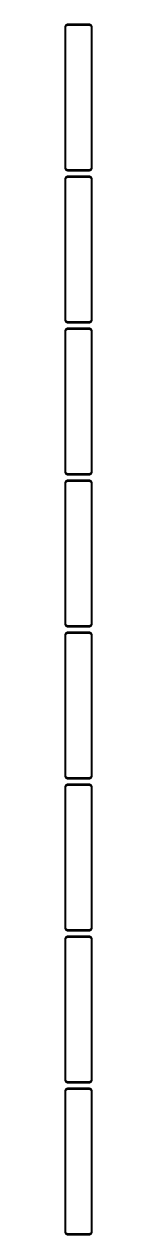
# Model space of a CAD drawing. Header units: metres. Extents: x -22 to 22, y 3615 to 7341.
# Drawn here: x -22 to 22, y 5358 to 7341 of the extents above; entities that cross this region are included whole.
import ezdxf

# ---------------------------------------------------------------- set-up
doc = ezdxf.new("R2010")
doc.units = ezdxf.units.M

msp = doc.modelspace()

# ---------------------------------------------------------------- linework, layer by layer
for p, q in [((-22.3429, 7337.24), (-22.4606, 7336.63)), ((-22.1489, 7337.84), (-22.3429, 7337.24)), ((-21.8815, 7338.41), (-22.1489, 7337.84)), ((-21.5451, 7338.94), (-21.8815, 7338.41)), ((-21.1448, 7339.42), (-21.5451, 7338.94)), ((-20.6871, 7339.85), (-21.1448, 7339.42)), ((-20.7191, 7336.97), (-20.5052, 7337.43)), ((-20.1791, 7340.22), (-20.6871, 7339.85)), ((-20.5052, 7337.43), (-20.2361, 7337.85)), ((-20.2361, 7337.85), (-19.9159, 7338.24)), ((-19.6289, 7340.52), (-20.1791, 7340.22)), ((-19.9159, 7338.24), (-19.5497, 7338.58)), ((-19.0451, 7340.76), (-19.6289, 7340.52)), ((-19.5497, 7338.58), (-19.1433, 7338.88)), ((-19.1433, 7338.88), (-18.7031, 7339.12)), ((-18.4369, 7340.91), (-19.0451, 7340.76)), ((-18.7031, 7339.12), (-18.2361, 7339.3)), ((-17.8139, 7340.99), (-18.4369, 7340.91)), ((-18.2361, 7339.3), (-17.7495, 7339.43)), ((17.8139, 7340.99), (-17.8139, 7340.99)), ((-17.7495, 7339.43), (-17.2512, 7339.49)), ((-17.2512, 7339.49), (17.2512, 7339.49)), ((17.2512, 7339.49), (17.7495, 7339.43)), ((17.7495, 7339.43), (18.2361, 7339.3)), ((18.4369, 7340.91), (17.8139, 7340.99)), ((18.2361, 7339.3), (18.7031, 7339.12)), ((19.0451, 7340.76), (18.4369, 7340.91)), ((18.7031, 7339.12), (19.1433, 7338.88)), ((19.6289, 7340.52), (19.0451, 7340.76)), ((19.1433, 7338.88), (19.5497, 7338.58)), ((19.5497, 7338.58), (19.9159, 7338.24)), ((20.1791, 7340.22), (19.6289, 7340.52)), ((19.9159, 7338.24), (20.2361, 7337.85)), ((20.6871, 7339.85), (20.1791, 7340.22)), ((20.2361, 7337.85), (20.5052, 7337.43)), ((20.5052, 7337.43), (20.7191, 7336.97)), ((21.1448, 7339.42), (20.6871, 7339.85)), ((21.5451, 7338.94), (21.1448, 7339.42)), ((21.8815, 7338.41), (21.5451, 7338.94)), ((22.1489, 7337.84), (21.8815, 7338.41)), ((22.3429, 7337.24), (22.1489, 7337.84)), ((22.4606, 7336.63), (22.3429, 7337.24)), ((-22.4606, 7336.63), (-22.5, 7336)), ((-22.5, 7336), (-22.5, 7106)), ((-21, 7335.5), (-20.9684, 7336)), ((-21, 7106.5), (-21, 7335.5)), ((-20.9684, 7336), (-20.8743, 7336.49)), ((-20.8743, 7336.49), (-20.7191, 7336.97)), ((20.7191, 7336.97), (20.8743, 7336.49)), ((20.8743, 7336.49), (20.9684, 7336)), ((20.9684, 7336), (21, 7335.5)), ((21, 7335.5), (21, 7106.5)), ((22.5, 7336), (22.4606, 7336.63)), ((22.5, 7106), (22.5, 7336)), ((-22.5, 7106), (-22.4606, 7105.37)), ((-22.4606, 7105.37), (-22.3429, 7104.76)), ((-22.3429, 7104.76), (-22.1489, 7104.16)), ((-22.1489, 7104.16), (-21.8815, 7103.59)), ((-21.8815, 7103.59), (-21.5451, 7103.06)), ((-21.5451, 7103.06), (-21.1448, 7102.58)), ((-21.1448, 7102.58), (-20.6871, 7102.15)), ((-20.9684, 7106), (-21, 7106.5)), ((-20.8743, 7105.51), (-20.9684, 7106)), ((-20.7191, 7105.03), (-20.8743, 7105.51)), ((-20.5052, 7104.57), (-20.7191, 7105.03)), ((-20.6871, 7102.15), (-20.1791, 7101.78)), ((-20.2361, 7104.15), (-20.5052, 7104.57)), ((-19.9159, 7103.76), (-20.2361, 7104.15)), ((-20.1791, 7101.78), (-19.6289, 7101.48)), ((-19.5497, 7103.42), (-19.9159, 7103.76)), ((-19.6289, 7101.48), (-19.0451, 7101.24)), ((-19.1433, 7103.12), (-19.5497, 7103.42)), ((-18.7031, 7102.88), (-19.1433, 7103.12)), ((-19.0451, 7101.24), (-18.4369, 7101.09)), ((-18.2361, 7102.7), (-18.7031, 7102.88)), ((-18.4369, 7101.09), (-17.8139, 7101.01)), ((-17.7495, 7102.57), (-18.2361, 7102.7)), ((-17.8139, 7101.01), (17.8139, 7101.01)), ((-17.2512, 7102.51), (-17.7495, 7102.57)), ((17.2512, 7102.51), (-17.2512, 7102.51)), ((17.7495, 7102.57), (17.2512, 7102.51)), ((18.2361, 7102.7), (17.7495, 7102.57)), ((17.8139, 7101.01), (18.4369, 7101.09)), ((18.7031, 7102.88), (18.2361, 7102.7)), ((18.4369, 7101.09), (19.0451, 7101.24)), ((19.1433, 7103.12), (18.7031, 7102.88)), ((19.0451, 7101.24), (19.6289, 7101.48)), ((19.5497, 7103.42), (19.1433, 7103.12)), ((19.9159, 7103.76), (19.5497, 7103.42)), ((19.6289, 7101.48), (20.1791, 7101.78)), ((20.2361, 7104.15), (19.9159, 7103.76)), ((20.1791, 7101.78), (20.6871, 7102.15)), ((20.5052, 7104.57), (20.2361, 7104.15)), ((20.7191, 7105.03), (20.5052, 7104.57)), ((20.6871, 7102.15), (21.1448, 7102.58)), ((20.8743, 7105.51), (20.7191, 7105.03)), ((20.9684, 7106), (20.8743, 7105.51)), ((21, 7106.5), (20.9684, 7106)), ((21.1448, 7102.58), (21.5451, 7103.06)), ((21.5451, 7103.06), (21.8815, 7103.59)), ((21.8815, 7103.59), (22.1489, 7104.16)), ((22.1489, 7104.16), (22.3429, 7104.76)), ((22.3429, 7104.76), (22.4606, 7105.37)), ((22.4606, 7105.37), (22.5, 7106)), ((-22.4606, 7087.63), (-22.5, 7087)), ((-22.5, 7087), (-22.5, 6857)), ((-22.3429, 7088.24), (-22.4606, 7087.63)), ((-22.1489, 7088.84), (-22.3429, 7088.24)), ((-21.8815, 7089.41), (-22.1489, 7088.84)), ((-21.5451, 7089.94), (-21.8815, 7089.41)), ((-21.1448, 7090.42), (-21.5451, 7089.94)), ((-20.6871, 7090.85), (-21.1448, 7090.42)), ((-21, 7086.5), (-20.9684, 7087)), ((-21, 6857.5), (-21, 7086.5)), ((-20.9684, 7087), (-20.8743, 7087.49)), ((-20.8743, 7087.49), (-20.7191, 7087.97)), ((-20.7191, 7087.97), (-20.5052, 7088.43)), ((-20.1791, 7091.22), (-20.6871, 7090.85)), ((-20.5052, 7088.43), (-20.2361, 7088.85)), ((-20.2361, 7088.85), (-19.9159, 7089.24)), ((-19.6289, 7091.52), (-20.1791, 7091.22)), ((-19.9159, 7089.24), (-19.5497, 7089.58)), ((-19.0451, 7091.76), (-19.6289, 7091.52)), ((-19.5497, 7089.58), (-19.1433, 7089.88)), ((-19.1433, 7089.88), (-18.7031, 7090.12)), ((-18.4369, 7091.91), (-19.0451, 7091.76)), ((-18.7031, 7090.12), (-18.2361, 7090.3)), ((-17.8139, 7091.99), (-18.4369, 7091.91)), ((-18.2361, 7090.3), (-17.7495, 7090.43)), ((17.8139, 7091.99), (-17.8139, 7091.99)), ((-17.7495, 7090.43), (-17.2512, 7090.49)), ((-17.2512, 7090.49), (17.2512, 7090.49)), ((17.2512, 7090.49), (17.7495, 7090.43)), ((17.7495, 7090.43), (18.2361, 7090.3)), ((18.4369, 7091.91), (17.8139, 7091.99)), ((18.2361, 7090.3), (18.7031, 7090.12)), ((19.0451, 7091.76), (18.4369, 7091.91)), ((18.7031, 7090.12), (19.1433, 7089.88)), ((19.6289, 7091.52), (19.0451, 7091.76)), ((19.1433, 7089.88), (19.5497, 7089.58)), ((19.5497, 7089.58), (19.9159, 7089.24)), ((20.1791, 7091.22), (19.6289, 7091.52)), ((19.9159, 7089.24), (20.2361, 7088.85)), ((20.6871, 7090.85), (20.1791, 7091.22)), ((20.2361, 7088.85), (20.5052, 7088.43)), ((20.5052, 7088.43), (20.7191, 7087.97)), ((21.1448, 7090.42), (20.6871, 7090.85)), ((20.7191, 7087.97), (20.8743, 7087.49)), ((20.8743, 7087.49), (20.9684, 7087)), ((20.9684, 7087), (21, 7086.5)), ((21, 7086.5), (21, 6857.5)), ((21.5451, 7089.94), (21.1448, 7090.42)), ((21.8815, 7089.41), (21.5451, 7089.94)), ((22.1489, 7088.84), (21.8815, 7089.41)), ((22.3429, 7088.24), (22.1489, 7088.84)), ((22.4606, 7087.63), (22.3429, 7088.24)), ((22.5, 7087), (22.4606, 7087.63)), ((22.5, 6857), (22.5, 7087)), ((-22.5, 6857), (-22.4606, 6856.37)), ((-22.4606, 6856.37), (-22.3429, 6855.76)), ((-22.3429, 6855.76), (-22.1489, 6855.16)), ((-22.1489, 6855.16), (-21.8815, 6854.59)), ((-21.8815, 6854.59), (-21.5451, 6854.06)), ((-21.5451, 6854.06), (-21.1448, 6853.58)), ((-21.1448, 6841.42), (-21.5451, 6840.94)), ((-21.1448, 6853.58), (-20.6871, 6853.15)), ((-20.6871, 6841.85), (-21.1448, 6841.42)), ((-20.9684, 6857), (-21, 6857.5)), ((-20.8743, 6856.51), (-20.9684, 6857)), ((-20.7191, 6856.03), (-20.8743, 6856.51)), ((-20.5052, 6855.57), (-20.7191, 6856.03)), ((-20.6871, 6853.15), (-20.1791, 6852.78)), ((-20.1791, 6842.22), (-20.6871, 6841.85)), ((-20.2361, 6855.15), (-20.5052, 6855.57)), ((-19.9159, 6854.76), (-20.2361, 6855.15)), ((-20.1791, 6852.78), (-19.6289, 6852.48)), ((-19.6289, 6842.52), (-20.1791, 6842.22)), ((-19.5497, 6854.42), (-19.9159, 6854.76)), ((-19.6289, 6852.48), (-19.0451, 6852.24)), ((-19.0451, 6842.76), (-19.6289, 6842.52)), ((-19.1433, 6854.12), (-19.5497, 6854.42)), ((-18.7031, 6853.88), (-19.1433, 6854.12)), ((-19.0451, 6852.24), (-18.4369, 6852.09)), ((-18.4369, 6842.91), (-19.0451, 6842.76)), ((-18.2361, 6853.7), (-18.7031, 6853.88)), ((-18.7031, 6841.12), (-18.2361, 6841.3)), ((-18.4369, 6852.09), (-17.8139, 6852.01)), ((-17.8139, 6842.99), (-18.4369, 6842.91)), ((-17.7495, 6853.57), (-18.2361, 6853.7)), ((-18.2361, 6841.3), (-17.7495, 6841.43)), ((-17.8139, 6852.01), (17.8139, 6852.01)), ((17.8139, 6842.99), (-17.8139, 6842.99)), ((-17.2512, 6853.51), (-17.7495, 6853.57)), ((-17.7495, 6841.43), (-17.2512, 6841.49)), ((17.2512, 6853.51), (-17.2512, 6853.51)), ((-17.2512, 6841.49), (17.2512, 6841.49)), ((17.7495, 6853.57), (17.2512, 6853.51)), ((17.2512, 6841.49), (17.7495, 6841.43)), ((18.2361, 6853.7), (17.7495, 6853.57)), ((17.7495, 6841.43), (18.2361, 6841.3)), ((17.8139, 6852.01), (18.4369, 6852.09)), ((18.4369, 6842.91), (17.8139, 6842.99)), ((18.7031, 6853.88), (18.2361, 6853.7)), ((18.2361, 6841.3), (18.7031, 6841.12)), ((18.4369, 6852.09), (19.0451, 6852.24)), ((19.0451, 6842.76), (18.4369, 6842.91)), ((19.1433, 6854.12), (18.7031, 6853.88)), ((19.0451, 6852.24), (19.6289, 6852.48)), ((19.6289, 6842.52), (19.0451, 6842.76)), ((19.5497, 6854.42), (19.1433, 6854.12)), ((19.9159, 6854.76), (19.5497, 6854.42)), ((19.6289, 6852.48), (20.1791, 6852.78)), ((20.1791, 6842.22), (19.6289, 6842.52)), ((20.2361, 6855.15), (19.9159, 6854.76)), ((20.1791, 6852.78), (20.6871, 6853.15)), ((20.6871, 6841.85), (20.1791, 6842.22)), ((20.5052, 6855.57), (20.2361, 6855.15)), ((20.7191, 6856.03), (20.5052, 6855.57)), ((20.6871, 6853.15), (21.1448, 6853.58)), ((21.1448, 6841.42), (20.6871, 6841.85)), ((20.8743, 6856.51), (20.7191, 6856.03)), ((20.9684, 6857), (20.8743, 6856.51)), ((21, 6857.5), (20.9684, 6857)), ((21.1448, 6853.58), (21.5451, 6854.06)), ((21.5451, 6840.94), (21.1448, 6841.42)), ((21.5451, 6854.06), (21.8815, 6854.59)), ((21.8815, 6854.59), (22.1489, 6855.16)), ((22.1489, 6855.16), (22.3429, 6855.76)), ((22.3429, 6855.76), (22.4606, 6856.37)), ((22.4606, 6856.37), (22.5, 6857)), ((-22.4606, 6838.63), (-22.5, 6838)), ((-22.5, 6838), (-22.5, 6608)), ((-22.3429, 6839.24), (-22.4606, 6838.63)), ((-22.1489, 6839.84), (-22.3429, 6839.24)), ((-21.8815, 6840.41), (-22.1489, 6839.84)), ((-21.5451, 6840.94), (-21.8815, 6840.41)), ((-21, 6837.5), (-20.9684, 6838)), ((-21, 6608.5), (-21, 6837.5)), ((-20.9684, 6838), (-20.8743, 6838.49)), ((-20.8743, 6838.49), (-20.7191, 6838.97)), ((-20.7191, 6838.97), (-20.5052, 6839.43)), ((-20.5052, 6839.43), (-20.2361, 6839.85)), ((-20.2361, 6839.85), (-19.9159, 6840.24)), ((-19.9159, 6840.24), (-19.5497, 6840.58)), ((-19.5497, 6840.58), (-19.1433, 6840.88)), ((-19.1433, 6840.88), (-18.7031, 6841.12)), ((18.7031, 6841.12), (19.1433, 6840.88)), ((19.1433, 6840.88), (19.5497, 6840.58)), ((19.5497, 6840.58), (19.9159, 6840.24)), ((19.9159, 6840.24), (20.2361, 6839.85)), ((20.2361, 6839.85), (20.5052, 6839.43)), ((20.5052, 6839.43), (20.7191, 6838.97)), ((20.7191, 6838.97), (20.8743, 6838.49)), ((20.8743, 6838.49), (20.9684, 6838)), ((20.9684, 6838), (21, 6837.5)), ((21, 6837.5), (21, 6608.5)), ((21.8815, 6840.41), (21.5451, 6840.94)), ((22.1489, 6839.84), (21.8815, 6840.41)), ((22.3429, 6839.24), (22.1489, 6839.84)), ((22.4606, 6838.63), (22.3429, 6839.24)), ((22.5, 6838), (22.4606, 6838.63)), ((22.5, 6608), (22.5, 6838)), ((-22.5, 6608), (-22.4606, 6607.37)), ((-22.4606, 6607.37), (-22.3429, 6606.76)), ((-22.3429, 6606.76), (-22.1489, 6606.16)), ((-22.1489, 6606.16), (-21.8815, 6605.59)), ((-21.8815, 6605.59), (-21.5451, 6605.06)), ((-21.5451, 6605.06), (-21.1448, 6604.58)), ((-21.1448, 6604.58), (-20.6871, 6604.15)), ((-20.9684, 6608), (-21, 6608.5)), ((-20.8743, 6607.51), (-20.9684, 6608)), ((-20.7191, 6607.03), (-20.8743, 6607.51)), ((-20.5052, 6606.57), (-20.7191, 6607.03)), ((-20.6871, 6604.15), (-20.1791, 6603.78)), ((-20.2361, 6606.15), (-20.5052, 6606.57)), ((-19.9159, 6605.76), (-20.2361, 6606.15)), ((-20.1791, 6603.78), (-19.6289, 6603.48)), ((-19.5497, 6605.42), (-19.9159, 6605.76)), ((-19.6289, 6603.48), (-19.0451, 6603.24)), ((-19.1433, 6605.12), (-19.5497, 6605.42)), ((-18.7031, 6604.88), (-19.1433, 6605.12)), ((-18.2361, 6604.7), (-18.7031, 6604.88)), ((-17.7495, 6604.57), (-18.2361, 6604.7)), ((-17.2512, 6604.51), (-17.7495, 6604.57)), ((17.2512, 6604.51), (-17.2512, 6604.51)), ((17.7495, 6604.57), (17.2512, 6604.51)), ((18.2361, 6604.7), (17.7495, 6604.57)), ((18.7031, 6604.88), (18.2361, 6604.7)), ((19.1433, 6605.12), (18.7031, 6604.88)), ((19.0451, 6603.24), (19.6289, 6603.48)), ((19.5497, 6605.42), (19.1433, 6605.12)), ((19.9159, 6605.76), (19.5497, 6605.42)), ((19.6289, 6603.48), (20.1791, 6603.78)), ((20.2361, 6606.15), (19.9159, 6605.76)), ((20.1791, 6603.78), (20.6871, 6604.15)), ((20.5052, 6606.57), (20.2361, 6606.15)), ((20.7191, 6607.03), (20.5052, 6606.57)), ((20.6871, 6604.15), (21.1448, 6604.58)), ((20.8743, 6607.51), (20.7191, 6607.03)), ((20.9684, 6608), (20.8743, 6607.51)), ((21, 6608.5), (20.9684, 6608)), ((21.1448, 6604.58), (21.5451, 6605.06)), ((21.5451, 6605.06), (21.8815, 6605.59)), ((21.8815, 6605.59), (22.1489, 6606.16)), ((22.1489, 6606.16), (22.3429, 6606.76)), ((22.3429, 6606.76), (22.4606, 6607.37)), ((22.4606, 6607.37), (22.5, 6608)), ((-22.4606, 6589.63), (-22.5, 6589)), ((-22.5, 6589), (-22.5, 6359)), ((-22.3429, 6590.24), (-22.4606, 6589.63)), ((-22.1489, 6590.84), (-22.3429, 6590.24)), ((-21.8815, 6591.41), (-22.1489, 6590.84)), ((-21.5451, 6591.94), (-21.8815, 6591.41)), ((-21.1448, 6592.42), (-21.5451, 6591.94)), ((-20.6871, 6592.85), (-21.1448, 6592.42)), ((-21, 6588.5), (-20.9684, 6589)), ((-21, 6359.5), (-21, 6588.5)), ((-20.9684, 6589), (-20.8743, 6589.49)), ((-20.8743, 6589.49), (-20.7191, 6589.97)), ((-20.7191, 6589.97), (-20.5052, 6590.43)), ((-20.1791, 6593.22), (-20.6871, 6592.85)), ((-20.5052, 6590.43), (-20.2361, 6590.85)), ((-20.2361, 6590.85), (-19.9159, 6591.24)), ((-19.6289, 6593.52), (-20.1791, 6593.22)), ((-19.9159, 6591.24), (-19.5497, 6591.58)), ((-19.0451, 6593.76), (-19.6289, 6593.52)), ((-19.5497, 6591.58), (-19.1433, 6591.88)), ((-19.1433, 6591.88), (-18.7031, 6592.12)), ((-19.0451, 6603.24), (-18.4369, 6603.09)), ((-18.4369, 6593.91), (-19.0451, 6593.76)), ((-18.7031, 6592.12), (-18.2361, 6592.3)), ((-18.4369, 6603.09), (-17.8139, 6603.01)), ((-17.8139, 6593.99), (-18.4369, 6593.91)), ((-18.2361, 6592.3), (-17.7495, 6592.43)), ((-17.8139, 6603.01), (17.8139, 6603.01)), ((17.8139, 6593.99), (-17.8139, 6593.99)), ((-17.7495, 6592.43), (-17.2512, 6592.49)), ((-17.2512, 6592.49), (17.2512, 6592.49)), ((17.2512, 6592.49), (17.7495, 6592.43)), ((17.7495, 6592.43), (18.2361, 6592.3)), ((17.8139, 6603.01), (18.4369, 6603.09)), ((18.4369, 6593.91), (17.8139, 6593.99)), ((18.2361, 6592.3), (18.7031, 6592.12)), ((18.4369, 6603.09), (19.0451, 6603.24)), ((19.0451, 6593.76), (18.4369, 6593.91)), ((18.7031, 6592.12), (19.1433, 6591.88)), ((19.6289, 6593.52), (19.0451, 6593.76)), ((19.1433, 6591.88), (19.5497, 6591.58)), ((19.5497, 6591.58), (19.9159, 6591.24)), ((20.1791, 6593.22), (19.6289, 6593.52)), ((19.9159, 6591.24), (20.2361, 6590.85)), ((20.6871, 6592.85), (20.1791, 6593.22)), ((20.2361, 6590.85), (20.5052, 6590.43)), ((20.5052, 6590.43), (20.7191, 6589.97)), ((21.1448, 6592.42), (20.6871, 6592.85)), ((20.7191, 6589.97), (20.8743, 6589.49)), ((20.8743, 6589.49), (20.9684, 6589)), ((20.9684, 6589), (21, 6588.5)), ((21, 6588.5), (21, 6359.5)), ((21.5451, 6591.94), (21.1448, 6592.42)), ((21.8815, 6591.41), (21.5451, 6591.94)), ((22.1489, 6590.84), (21.8815, 6591.41)), ((22.3429, 6590.24), (22.1489, 6590.84)), ((22.4606, 6589.63), (22.3429, 6590.24)), ((22.5, 6589), (22.4606, 6589.63)), ((22.5, 6359), (22.5, 6589)), ((-22.5, 6359), (-22.4606, 6358.37)), ((-22.4606, 6358.37), (-22.3429, 6357.76)), ((-22.3429, 6357.76), (-22.1489, 6357.16)), ((-22.1489, 6357.16), (-21.8815, 6356.59)), ((-21.8815, 6356.59), (-21.5451, 6356.06)), ((-21.5451, 6356.06), (-21.1448, 6355.58)), ((-21.1448, 6355.58), (-20.6871, 6355.15)), ((-20.9684, 6359), (-21, 6359.5)), ((-20.8743, 6358.51), (-20.9684, 6359)), ((-20.7191, 6358.03), (-20.8743, 6358.51)), ((-20.5052, 6357.57), (-20.7191, 6358.03)), ((-20.6871, 6355.15), (-20.1791, 6354.78)), ((-20.2361, 6357.15), (-20.5052, 6357.57)), ((-19.9159, 6356.76), (-20.2361, 6357.15)), ((-20.1791, 6354.78), (-19.6289, 6354.48)), ((-19.5497, 6356.42), (-19.9159, 6356.76)), ((-19.6289, 6354.48), (-19.0451, 6354.24)), ((-19.1433, 6356.12), (-19.5497, 6356.42)), ((-18.7031, 6355.88), (-19.1433, 6356.12)), ((-19.0451, 6354.24), (-18.4369, 6354.09)), ((-18.2361, 6355.7), (-18.7031, 6355.88)), ((-18.4369, 6354.09), (-17.8139, 6354.01)), ((-17.7495, 6355.57), (-18.2361, 6355.7)), ((-17.8139, 6354.01), (17.8139, 6354.01)), ((-17.2512, 6355.51), (-17.7495, 6355.57)), ((17.2512, 6355.51), (-17.2512, 6355.51)), ((17.7495, 6355.57), (17.2512, 6355.51)), ((18.2361, 6355.7), (17.7495, 6355.57)), ((17.8139, 6354.01), (18.4369, 6354.09)), ((18.7031, 6355.88), (18.2361, 6355.7)), ((18.4369, 6354.09), (19.0451, 6354.24)), ((19.1433, 6356.12), (18.7031, 6355.88)), ((19.0451, 6354.24), (19.6289, 6354.48)), ((19.5497, 6356.42), (19.1433, 6356.12)), ((19.9159, 6356.76), (19.5497, 6356.42)), ((19.6289, 6354.48), (20.1791, 6354.78)), ((20.2361, 6357.15), (19.9159, 6356.76)), ((20.1791, 6354.78), (20.6871, 6355.15)), ((20.5052, 6357.57), (20.2361, 6357.15)), ((20.7191, 6358.03), (20.5052, 6357.57)), ((20.6871, 6355.15), (21.1448, 6355.58)), ((20.8743, 6358.51), (20.7191, 6358.03)), ((20.9684, 6359), (20.8743, 6358.51)), ((21, 6359.5), (20.9684, 6359)), ((21.1448, 6355.58), (21.5451, 6356.06)), ((21.5451, 6356.06), (21.8815, 6356.59)), ((21.8815, 6356.59), (22.1489, 6357.16)), ((22.1489, 6357.16), (22.3429, 6357.76)), ((22.3429, 6357.76), (22.4606, 6358.37)), ((22.4606, 6358.37), (22.5, 6359)), ((-22.4606, 6340.63), (-22.5, 6340)), ((-22.5, 6340), (-22.5, 6110)), ((-22.3429, 6341.24), (-22.4606, 6340.63)), ((-22.1489, 6341.84), (-22.3429, 6341.24)), ((-21.8815, 6342.41), (-22.1489, 6341.84)), ((-21.5451, 6342.94), (-21.8815, 6342.41)), ((-21.1448, 6343.42), (-21.5451, 6342.94)), ((-20.6871, 6343.85), (-21.1448, 6343.42)), ((-21, 6339.5), (-20.9684, 6340)), ((-21, 6110.5), (-21, 6339.5)), ((-20.9684, 6340), (-20.8743, 6340.49)), ((-20.8743, 6340.49), (-20.7191, 6340.97)), ((-20.7191, 6340.97), (-20.5052, 6341.43)), ((-20.1791, 6344.22), (-20.6871, 6343.85)), ((-20.5052, 6341.43), (-20.2361, 6341.85)), ((-20.2361, 6341.85), (-19.9159, 6342.24)), ((-19.6289, 6344.52), (-20.1791, 6344.22)), ((-19.9159, 6342.24), (-19.5497, 6342.58)), ((-19.0451, 6344.76), (-19.6289, 6344.52)), ((-19.5497, 6342.58), (-19.1433, 6342.88)), ((-19.1433, 6342.88), (-18.7031, 6343.12)), ((-18.4369, 6344.91), (-19.0451, 6344.76)), ((-18.7031, 6343.12), (-18.2361, 6343.3)), ((-17.8139, 6344.99), (-18.4369, 6344.91)), ((-18.2361, 6343.3), (-17.7495, 6343.43)), ((17.8139, 6344.99), (-17.8139, 6344.99)), ((-17.7495, 6343.43), (-17.2512, 6343.49)), ((-17.2512, 6343.49), (17.2512, 6343.49)), ((17.2512, 6343.49), (17.7495, 6343.43)), ((17.7495, 6343.43), (18.2361, 6343.3)), ((18.4369, 6344.91), (17.8139, 6344.99)), ((18.2361, 6343.3), (18.7031, 6343.12)), ((19.0451, 6344.76), (18.4369, 6344.91)), ((18.7031, 6343.12), (19.1433, 6342.88)), ((19.6289, 6344.52), (19.0451, 6344.76)), ((19.1433, 6342.88), (19.5497, 6342.58)), ((19.5497, 6342.58), (19.9159, 6342.24)), ((20.1791, 6344.22), (19.6289, 6344.52)), ((19.9159, 6342.24), (20.2361, 6341.85)), ((20.6871, 6343.85), (20.1791, 6344.22)), ((20.2361, 6341.85), (20.5052, 6341.43)), ((20.5052, 6341.43), (20.7191, 6340.97)), ((21.1448, 6343.42), (20.6871, 6343.85)), ((20.7191, 6340.97), (20.8743, 6340.49)), ((20.8743, 6340.49), (20.9684, 6340)), ((20.9684, 6340), (21, 6339.5)), ((21, 6339.5), (21, 6110.5)), ((21.5451, 6342.94), (21.1448, 6343.42)), ((21.8815, 6342.41), (21.5451, 6342.94)), ((22.1489, 6341.84), (21.8815, 6342.41)), ((22.3429, 6341.24), (22.1489, 6341.84)), ((22.4606, 6340.63), (22.3429, 6341.24)), ((22.5, 6340), (22.4606, 6340.63)), ((22.5, 6110), (22.5, 6340)), ((-22.5, 6110), (-22.4606, 6109.37)), ((-22.4606, 6109.37), (-22.3429, 6108.76)), ((-22.3429, 6108.76), (-22.1489, 6108.16)), ((-22.1489, 6108.16), (-21.8815, 6107.59)), ((-21.8815, 6107.59), (-21.5451, 6107.06)), ((-20.9684, 6110), (-21, 6110.5)), ((-20.8743, 6109.51), (-20.9684, 6110)), ((-20.7191, 6109.03), (-20.8743, 6109.51)), ((-20.5052, 6108.57), (-20.7191, 6109.03)), ((-20.2361, 6108.15), (-20.5052, 6108.57)), ((-19.9159, 6107.76), (-20.2361, 6108.15)), ((-19.5497, 6107.42), (-19.9159, 6107.76)), ((19.9159, 6107.76), (19.5497, 6107.42)), ((20.2361, 6108.15), (19.9159, 6107.76)), ((20.5052, 6108.57), (20.2361, 6108.15)), ((20.7191, 6109.03), (20.5052, 6108.57)), ((20.8743, 6109.51), (20.7191, 6109.03)), ((20.9684, 6110), (20.8743, 6109.51)), ((21, 6110.5), (20.9684, 6110)), ((21.5451, 6107.06), (21.8815, 6107.59)), ((21.8815, 6107.59), (22.1489, 6108.16)), ((22.1489, 6108.16), (22.3429, 6108.76)), ((22.3429, 6108.76), (22.4606, 6109.37)), ((22.4606, 6109.37), (22.5, 6110)), ((-22.4606, 6091.63), (-22.5, 6091)), ((-22.5, 6091), (-22.5, 5861)), ((-22.3429, 6092.24), (-22.4606, 6091.63)), ((-22.1489, 6092.84), (-22.3429, 6092.24)), ((-21.8815, 6093.41), (-22.1489, 6092.84)), ((-21.5451, 6093.94), (-21.8815, 6093.41)), ((-21.5451, 6107.06), (-21.1448, 6106.58)), ((-21.1448, 6094.42), (-21.5451, 6093.94)), ((-21.1448, 6106.58), (-20.6871, 6106.15)), ((-20.6871, 6094.85), (-21.1448, 6094.42)), ((-21, 6090.5), (-20.9684, 6091)), ((-21, 5861.5), (-21, 6090.5)), ((-20.9684, 6091), (-20.8743, 6091.49)), ((-20.8743, 6091.49), (-20.7191, 6091.97)), ((-20.7191, 6091.97), (-20.5052, 6092.43)), ((-20.6871, 6106.15), (-20.1791, 6105.78)), ((-20.1791, 6095.22), (-20.6871, 6094.85)), ((-20.5052, 6092.43), (-20.2361, 6092.85)), ((-20.2361, 6092.85), (-19.9159, 6093.24)), ((-20.1791, 6105.78), (-19.6289, 6105.48)), ((-19.6289, 6095.52), (-20.1791, 6095.22)), ((-19.9159, 6093.24), (-19.5497, 6093.58)), ((-19.6289, 6105.48), (-19.0451, 6105.24)), ((-19.0451, 6095.76), (-19.6289, 6095.52)), ((-19.1433, 6107.12), (-19.5497, 6107.42)), ((-19.5497, 6093.58), (-19.1433, 6093.88)), ((-18.7031, 6106.88), (-19.1433, 6107.12)), ((-19.1433, 6093.88), (-18.7031, 6094.12)), ((-19.0451, 6105.24), (-18.4369, 6105.09)), ((-18.4369, 6095.91), (-19.0451, 6095.76)), ((-18.2361, 6106.7), (-18.7031, 6106.88)), ((-18.7031, 6094.12), (-18.2361, 6094.3)), ((-18.4369, 6105.09), (-17.8139, 6105.01)), ((-17.8139, 6095.99), (-18.4369, 6095.91)), ((-17.7495, 6106.57), (-18.2361, 6106.7)), ((-18.2361, 6094.3), (-17.7495, 6094.43)), ((-17.8139, 6105.01), (17.8139, 6105.01)), ((17.8139, 6095.99), (-17.8139, 6095.99)), ((-17.2512, 6106.51), (-17.7495, 6106.57)), ((-17.7495, 6094.43), (-17.2512, 6094.49)), ((17.2512, 6106.51), (-17.2512, 6106.51)), ((-17.2512, 6094.49), (17.2512, 6094.49)), ((17.7495, 6106.57), (17.2512, 6106.51)), ((17.2512, 6094.49), (17.7495, 6094.43)), ((18.2361, 6106.7), (17.7495, 6106.57)), ((17.7495, 6094.43), (18.2361, 6094.3)), ((17.8139, 6105.01), (18.4369, 6105.09)), ((18.4369, 6095.91), (17.8139, 6095.99)), ((18.7031, 6106.88), (18.2361, 6106.7)), ((18.2361, 6094.3), (18.7031, 6094.12)), ((18.4369, 6105.09), (19.0451, 6105.24)), ((19.0451, 6095.76), (18.4369, 6095.91)), ((19.1433, 6107.12), (18.7031, 6106.88)), ((18.7031, 6094.12), (19.1433, 6093.88)), ((19.0451, 6105.24), (19.6289, 6105.48)), ((19.6289, 6095.52), (19.0451, 6095.76)), ((19.5497, 6107.42), (19.1433, 6107.12)), ((19.1433, 6093.88), (19.5497, 6093.58)), ((19.5497, 6093.58), (19.9159, 6093.24)), ((19.6289, 6105.48), (20.1791, 6105.78)), ((20.1791, 6095.22), (19.6289, 6095.52)), ((19.9159, 6093.24), (20.2361, 6092.85)), ((20.1791, 6105.78), (20.6871, 6106.15)), ((20.6871, 6094.85), (20.1791, 6095.22)), ((20.2361, 6092.85), (20.5052, 6092.43)), ((20.5052, 6092.43), (20.7191, 6091.97)), ((20.6871, 6106.15), (21.1448, 6106.58)), ((21.1448, 6094.42), (20.6871, 6094.85)), ((20.7191, 6091.97), (20.8743, 6091.49)), ((20.8743, 6091.49), (20.9684, 6091)), ((20.9684, 6091), (21, 6090.5)), ((21, 6090.5), (21, 5861.5)), ((21.1448, 6106.58), (21.5451, 6107.06)), ((21.5451, 6093.94), (21.1448, 6094.42)), ((21.8815, 6093.41), (21.5451, 6093.94)), ((22.1489, 6092.84), (21.8815, 6093.41)), ((22.3429, 6092.24), (22.1489, 6092.84)), ((22.4606, 6091.63), (22.3429, 6092.24)), ((22.5, 6091), (22.4606, 6091.63)), ((22.5, 5861), (22.5, 6091)), ((-22.5, 5861), (-22.4606, 5860.37)), ((-22.4606, 5860.37), (-22.3429, 5859.76)), ((-22.3429, 5859.76), (-22.1489, 5859.16)), ((-22.1489, 5859.16), (-21.8815, 5858.59)), ((-21.8815, 5858.59), (-21.5451, 5858.06)), ((-21.5451, 5858.06), (-21.1448, 5857.58)), ((-21.1448, 5857.58), (-20.6871, 5857.15)), ((-20.9684, 5861), (-21, 5861.5)), ((-20.8743, 5860.51), (-20.9684, 5861)), ((-20.7191, 5860.03), (-20.8743, 5860.51)), ((-20.5052, 5859.57), (-20.7191, 5860.03)), ((-20.6871, 5857.15), (-20.1791, 5856.78)), ((-20.2361, 5859.15), (-20.5052, 5859.57)), ((-19.9159, 5858.76), (-20.2361, 5859.15)), ((-20.1791, 5856.78), (-19.6289, 5856.48)), ((-19.5497, 5858.42), (-19.9159, 5858.76)), ((-19.6289, 5856.48), (-19.0451, 5856.24)), ((-19.1433, 5858.12), (-19.5497, 5858.42)), ((-18.7031, 5857.88), (-19.1433, 5858.12)), ((-19.0451, 5856.24), (-18.4369, 5856.09)), ((-18.2361, 5857.7), (-18.7031, 5857.88)), ((-18.4369, 5856.09), (-17.8139, 5856.01)), ((-17.7495, 5857.57), (-18.2361, 5857.7)), ((-17.8139, 5856.01), (17.8139, 5856.01)), ((-17.2512, 5857.51), (-17.7495, 5857.57)), ((17.2512, 5857.51), (-17.2512, 5857.51)), ((17.7495, 5857.57), (17.2512, 5857.51)), ((18.2361, 5857.7), (17.7495, 5857.57)), ((17.8139, 5856.01), (18.4369, 5856.09)), ((18.7031, 5857.88), (18.2361, 5857.7)), ((18.4369, 5856.09), (19.0451, 5856.24)), ((19.1433, 5858.12), (18.7031, 5857.88)), ((19.0451, 5856.24), (19.6289, 5856.48)), ((19.5497, 5858.42), (19.1433, 5858.12)), ((19.9159, 5858.76), (19.5497, 5858.42)), ((19.6289, 5856.48), (20.1791, 5856.78)), ((20.2361, 5859.15), (19.9159, 5858.76)), ((20.1791, 5856.78), (20.6871, 5857.15)), ((20.5052, 5859.57), (20.2361, 5859.15)), ((20.7191, 5860.03), (20.5052, 5859.57)), ((20.6871, 5857.15), (21.1448, 5857.58)), ((20.8743, 5860.51), (20.7191, 5860.03)), ((20.9684, 5861), (20.8743, 5860.51)), ((21, 5861.5), (20.9684, 5861)), ((21.1448, 5857.58), (21.5451, 5858.06)), ((21.5451, 5858.06), (21.8815, 5858.59)), ((21.8815, 5858.59), (22.1489, 5859.16)), ((22.1489, 5859.16), (22.3429, 5859.76)), ((22.3429, 5859.76), (22.4606, 5860.37)), ((22.4606, 5860.37), (22.5, 5861)), ((-22.4606, 5842.63), (-22.5, 5842)), ((-22.5, 5842), (-22.5, 5612)), ((-22.3429, 5843.24), (-22.4606, 5842.63)), ((-22.1489, 5843.84), (-22.3429, 5843.24)), ((-21.8815, 5844.41), (-22.1489, 5843.84)), ((-21.5451, 5844.94), (-21.8815, 5844.41)), ((-21.1448, 5845.42), (-21.5451, 5844.94)), ((-20.6871, 5845.85), (-21.1448, 5845.42)), ((-21, 5841.5), (-20.9684, 5842)), ((-21, 5612.5), (-21, 5841.5)), ((-20.9684, 5842), (-20.8743, 5842.49)), ((-20.8743, 5842.49), (-20.7191, 5842.97)), ((-20.7191, 5842.97), (-20.5052, 5843.43)), ((-20.1791, 5846.22), (-20.6871, 5845.85)), ((-20.5052, 5843.43), (-20.2361, 5843.85)), ((-20.2361, 5843.85), (-19.9159, 5844.24)), ((-19.6289, 5846.52), (-20.1791, 5846.22)), ((-19.9159, 5844.24), (-19.5497, 5844.58)), ((-19.0451, 5846.76), (-19.6289, 5846.52)), ((-19.5497, 5844.58), (-19.1433, 5844.88)), ((-19.1433, 5844.88), (-18.7031, 5845.12)), ((-18.4369, 5846.91), (-19.0451, 5846.76)), ((-18.7031, 5845.12), (-18.2361, 5845.3)), ((-17.8139, 5846.99), (-18.4369, 5846.91)), ((-18.2361, 5845.3), (-17.7495, 5845.43)), ((17.8139, 5846.99), (-17.8139, 5846.99)), ((-17.7495, 5845.43), (-17.2512, 5845.49)), ((-17.2512, 5845.49), (17.2512, 5845.49)), ((17.2512, 5845.49), (17.7495, 5845.43)), ((17.7495, 5845.43), (18.2361, 5845.3)), ((18.4369, 5846.91), (17.8139, 5846.99)), ((18.2361, 5845.3), (18.7031, 5845.12)), ((19.0451, 5846.76), (18.4369, 5846.91)), ((18.7031, 5845.12), (19.1433, 5844.88)), ((19.6289, 5846.52), (19.0451, 5846.76)), ((19.1433, 5844.88), (19.5497, 5844.58)), ((19.5497, 5844.58), (19.9159, 5844.24)), ((20.1791, 5846.22), (19.6289, 5846.52)), ((19.9159, 5844.24), (20.2361, 5843.85)), ((20.6871, 5845.85), (20.1791, 5846.22)), ((20.2361, 5843.85), (20.5052, 5843.43)), ((20.5052, 5843.43), (20.7191, 5842.97)), ((21.1448, 5845.42), (20.6871, 5845.85)), ((20.7191, 5842.97), (20.8743, 5842.49)), ((20.8743, 5842.49), (20.9684, 5842)), ((20.9684, 5842), (21, 5841.5)), ((21, 5841.5), (21, 5612.5)), ((21.5451, 5844.94), (21.1448, 5845.42)), ((21.8815, 5844.41), (21.5451, 5844.94)), ((22.1489, 5843.84), (21.8815, 5844.41)), ((22.3429, 5843.24), (22.1489, 5843.84)), ((22.4606, 5842.63), (22.3429, 5843.24)), ((22.5, 5842), (22.4606, 5842.63)), ((22.5, 5612), (22.5, 5842)), ((-22.5, 5612), (-22.4606, 5611.37)), ((-20.9684, 5612), (-21, 5612.5)), ((-20.8743, 5611.51), (-20.9684, 5612)), ((20.9684, 5612), (20.8743, 5611.51)), ((21, 5612.5), (20.9684, 5612)), ((22.4606, 5611.37), (22.5, 5612)), ((-22.4606, 5593.63), (-22.5, 5593)), ((-22.5, 5593), (-22.5, 5363)), ((-22.4606, 5611.37), (-22.3429, 5610.76)), ((-22.3429, 5594.24), (-22.4606, 5593.63)), ((-22.3429, 5610.76), (-22.1489, 5610.16)), ((-22.1489, 5594.84), (-22.3429, 5594.24)), ((-22.1489, 5610.16), (-21.8815, 5609.59)), ((-21.8815, 5595.41), (-22.1489, 5594.84)), ((-21.8815, 5609.59), (-21.5451, 5609.06)), ((-21.5451, 5595.94), (-21.8815, 5595.41)), ((-21.5451, 5609.06), (-21.1448, 5608.58)), ((-21.1448, 5596.42), (-21.5451, 5595.94)), ((-21.1448, 5608.58), (-20.6871, 5608.15)), ((-20.6871, 5596.85), (-21.1448, 5596.42)), ((-21, 5592.5), (-20.9684, 5593)), ((-21, 5363.5), (-21, 5592.5)), ((-20.9684, 5593), (-20.8743, 5593.49)), ((-20.7191, 5611.03), (-20.8743, 5611.51)), ((-20.8743, 5593.49), (-20.7191, 5593.97)), ((-20.5052, 5610.57), (-20.7191, 5611.03)), ((-20.7191, 5593.97), (-20.5052, 5594.43)), ((-20.6871, 5608.15), (-20.1791, 5607.78)), ((-20.1791, 5597.22), (-20.6871, 5596.85)), ((-20.2361, 5610.15), (-20.5052, 5610.57)), ((-20.5052, 5594.43), (-20.2361, 5594.85)), ((-19.9159, 5609.76), (-20.2361, 5610.15)), ((-20.2361, 5594.85), (-19.9159, 5595.24)), ((-20.1791, 5607.78), (-19.6289, 5607.48)), ((-19.6289, 5597.52), (-20.1791, 5597.22)), ((-19.5497, 5609.42), (-19.9159, 5609.76)), ((-19.9159, 5595.24), (-19.5497, 5595.58)), ((-19.6289, 5607.48), (-19.0451, 5607.24)), ((-19.0451, 5597.76), (-19.6289, 5597.52)), ((-19.1433, 5609.12), (-19.5497, 5609.42)), ((-19.5497, 5595.58), (-19.1433, 5595.88)), ((-18.7031, 5608.88), (-19.1433, 5609.12)), ((-19.1433, 5595.88), (-18.7031, 5596.12)), ((-19.0451, 5607.24), (-18.4369, 5607.09)), ((-18.4369, 5597.91), (-19.0451, 5597.76)), ((-18.2361, 5608.7), (-18.7031, 5608.88)), ((-18.7031, 5596.12), (-18.2361, 5596.3)), ((-18.4369, 5607.09), (-17.8139, 5607.01)), ((-17.8139, 5597.99), (-18.4369, 5597.91)), ((-17.7495, 5608.57), (-18.2361, 5608.7)), ((-18.2361, 5596.3), (-17.7495, 5596.43)), ((-17.8139, 5607.01), (17.8139, 5607.01)), ((17.8139, 5597.99), (-17.8139, 5597.99)), ((-17.2512, 5608.51), (-17.7495, 5608.57)), ((-17.7495, 5596.43), (-17.2512, 5596.49)), ((17.2512, 5608.51), (-17.2512, 5608.51)), ((-17.2512, 5596.49), (17.2512, 5596.49)), ((17.7495, 5608.57), (17.2512, 5608.51)), ((17.2512, 5596.49), (17.7495, 5596.43)), ((18.2361, 5608.7), (17.7495, 5608.57)), ((17.7495, 5596.43), (18.2361, 5596.3)), ((17.8139, 5607.01), (18.4369, 5607.09)), ((18.4369, 5597.91), (17.8139, 5597.99)), ((18.7031, 5608.88), (18.2361, 5608.7)), ((18.2361, 5596.3), (18.7031, 5596.12)), ((18.4369, 5607.09), (19.0451, 5607.24)), ((19.0451, 5597.76), (18.4369, 5597.91)), ((19.1433, 5609.12), (18.7031, 5608.88)), ((18.7031, 5596.12), (19.1433, 5595.88)), ((19.0451, 5607.24), (19.6289, 5607.48)), ((19.6289, 5597.52), (19.0451, 5597.76)), ((19.5497, 5609.42), (19.1433, 5609.12)), ((19.1433, 5595.88), (19.5497, 5595.58)), ((19.9159, 5609.76), (19.5497, 5609.42)), ((19.5497, 5595.58), (19.9159, 5595.24)), ((19.6289, 5607.48), (20.1791, 5607.78)), ((20.1791, 5597.22), (19.6289, 5597.52)), ((20.2361, 5610.15), (19.9159, 5609.76)), ((19.9159, 5595.24), (20.2361, 5594.85)), ((20.1791, 5607.78), (20.6871, 5608.15)), ((20.6871, 5596.85), (20.1791, 5597.22)), ((20.5052, 5610.57), (20.2361, 5610.15)), ((20.2361, 5594.85), (20.5052, 5594.43)), ((20.7191, 5611.03), (20.5052, 5610.57)), ((20.5052, 5594.43), (20.7191, 5593.97)), ((20.6871, 5608.15), (21.1448, 5608.58)), ((21.1448, 5596.42), (20.6871, 5596.85)), ((20.8743, 5611.51), (20.7191, 5611.03)), ((20.7191, 5593.97), (20.8743, 5593.49)), ((20.8743, 5593.49), (20.9684, 5593)), ((20.9684, 5593), (21, 5592.5)), ((21, 5592.5), (21, 5363.5)), ((21.1448, 5608.58), (21.5451, 5609.06)), ((21.5451, 5595.94), (21.1448, 5596.42)), ((21.5451, 5609.06), (21.8815, 5609.59)), ((21.8815, 5595.41), (21.5451, 5595.94)), ((21.8815, 5609.59), (22.1489, 5610.16)), ((22.1489, 5594.84), (21.8815, 5595.41)), ((22.1489, 5610.16), (22.3429, 5610.76)), ((22.3429, 5594.24), (22.1489, 5594.84)), ((22.3429, 5610.76), (22.4606, 5611.37)), ((22.4606, 5593.63), (22.3429, 5594.24)), ((22.5, 5593), (22.4606, 5593.63)), ((22.5, 5363), (22.5, 5593)), ((-22.5, 5363), (-22.4606, 5362.37)), ((-22.4606, 5362.37), (-22.3429, 5361.76)), ((-22.3429, 5361.76), (-22.1489, 5361.16)), ((-22.1489, 5361.16), (-21.8815, 5360.59)), ((-21.8815, 5360.59), (-21.5451, 5360.06)), ((-21.5451, 5360.06), (-21.1448, 5359.58)), ((-21.1448, 5359.58), (-20.6871, 5359.15)), ((-20.9684, 5363), (-21, 5363.5)), ((-20.8743, 5362.51), (-20.9684, 5363)), ((-20.7191, 5362.03), (-20.8743, 5362.51)), ((-20.5052, 5361.57), (-20.7191, 5362.03)), ((-20.6871, 5359.15), (-20.1791, 5358.78)), ((-20.2361, 5361.15), (-20.5052, 5361.57)), ((-19.9159, 5360.76), (-20.2361, 5361.15)), ((-20.1791, 5358.78), (-19.6289, 5358.48)), ((-19.5497, 5360.42), (-19.9159, 5360.76)), ((-19.6289, 5358.48), (-19.0451, 5358.24)), ((-19.1433, 5360.12), (-19.5497, 5360.42)), ((-18.7031, 5359.88), (-19.1433, 5360.12)), ((-19.0451, 5358.24), (-18.4369, 5358.09)), ((-18.2361, 5359.7), (-18.7031, 5359.88)), ((-18.4369, 5358.09), (-17.8139, 5358.01)), ((-17.7495, 5359.57), (-18.2361, 5359.7)), ((-17.8139, 5358.01), (17.8139, 5358.01)), ((-17.2512, 5359.51), (-17.7495, 5359.57)), ((17.2512, 5359.51), (-17.2512, 5359.51)), ((17.7495, 5359.57), (17.2512, 5359.51)), ((18.2361, 5359.7), (17.7495, 5359.57)), ((17.8139, 5358.01), (18.4369, 5358.09)), ((18.7031, 5359.88), (18.2361, 5359.7)), ((18.4369, 5358.09), (19.0451, 5358.24)), ((19.1433, 5360.12), (18.7031, 5359.88)), ((19.0451, 5358.24), (19.6289, 5358.48)), ((19.5497, 5360.42), (19.1433, 5360.12)), ((19.9159, 5360.76), (19.5497, 5360.42)), ((19.6289, 5358.48), (20.1791, 5358.78)), ((20.2361, 5361.15), (19.9159, 5360.76)), ((20.1791, 5358.78), (20.6871, 5359.15)), ((20.5052, 5361.57), (20.2361, 5361.15)), ((20.7191, 5362.03), (20.5052, 5361.57)), ((20.6871, 5359.15), (21.1448, 5359.58)), ((20.8743, 5362.51), (20.7191, 5362.03)), ((20.9684, 5363), (20.8743, 5362.51)), ((21, 5363.5), (20.9684, 5363)), ((21.1448, 5359.58), (21.5451, 5360.06)), ((21.5451, 5360.06), (21.8815, 5360.59)), ((21.8815, 5360.59), (22.1489, 5361.16)), ((22.1489, 5361.16), (22.3429, 5361.76)), ((22.3429, 5361.76), (22.4606, 5362.37)), ((22.4606, 5362.37), (22.5, 5363))]:
    msp.add_line(p, q)

doc.saveas('drawing.dxf')
